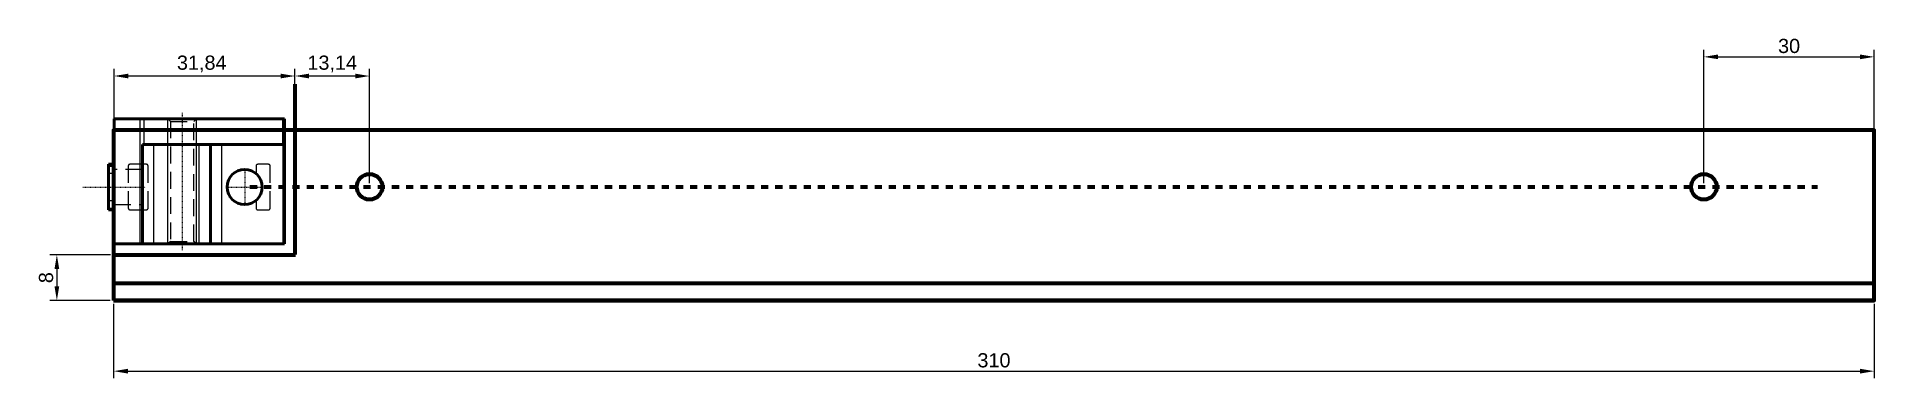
# Model space of a CAD drawing. Header units: millimetres. Extents: x -14 to 310, y -14 to 46.
import ezdxf

# ---------------------------------------------------------------- set-up
doc = ezdxf.new("R2010")
doc.units = ezdxf.units.MM
for name, pattern in [('Center', [1.5, 0.45, -0.5, 0.05, -0.5]), ('DASHED', [19.05, 12.7, -6.35]), ('JIS_02_1.2', [2.5, 1.25, -1.25])]:
    doc.linetypes.add(name, pattern=pattern)
for name, color, linetype, lineweight in [('AM_4', 3, 'Continuous', 25), ('center', 4, 'Center', 25), ('hidden', 3, 'DASHED', 25), ('thread', 3, 'Continuous', 25), ('vis', 1, 'Continuous', 50)]:
    doc.layers.add(name, color=color, linetype=linetype, lineweight=lineweight)
doc.styles.get("Standard").update_dxf_attribs({"font": 'arial.ttf'})
doc.dimstyles.new('ISO-25', dxfattribs={"dimtxt": 2.5, "dimasz": 2.5, "dimexe": 1.25, "dimexo": 0.625, "dimtad": 1, "dimtxsty": 'Standard', "dimcen": 2.5, "dimadec": 0, "dimazin": 0, "dimtfac": 1, "dimtmove": 0, "dimatfit": 3, "dimfxl": 1, "dimarcsym": 0})

# ---------------------------------------------------------------- blocks, each defined once
blk = doc.blocks.new('*D9')
at = {"color": 0, "lineweight": -2, "transparency": 16777216}
for p, q in [((280, 20.62), (280, 44.14)), ((282.5, 42.89), (307.5, 42.89)), ((310, 20.62), (310, 44.14))]:
    blk.add_line(p, q, dxfattribs=at)
at = {"color": 0, "lineweight": 100, "transparency": 16777216}
for points in [[(282.5, 43.31), (282.5, 42.48), (280, 42.89)], [(307.5, 43.31), (307.5, 42.48), (310, 42.89)]]:
    blk.add_solid(points, dxfattribs=at)
at = {"layer": 'Defpoints', "color": 0, "lineweight": 100, "transparency": 16777216}
for p in [(310, 42.89), (280, 20), (310, 20)]:
    blk.add_point(p, dxfattribs=at)
at = {"color": 0, "lineweight": 100, "transparency": 16777216, "insert": (295, 44.8), "char_height": 2.5, "attachment_point": 5}
blk.add_mtext('30', dxfattribs=at)
blk = doc.blocks.new('3_HBLFSL6_C__0_in_HBLFSL6_C_900')
at = {"layer": 'AM_4', "ltscale": 0.233599}
for p, q in [((50, 83.71), (45.5, 83.71)), ((67.5, 73), (50, 73)), ((67.5, 69), (50, 69)), ((50, 59.29), (45.5, 59.29)), ((67.5, 58.59), (45.5, 58.59)), ((67.5, 61), (50, 61)), ((53.8, 53), (53.8, 54)), ((61.2, 53), (61.2, 54))]:
    blk.add_line(p, q, dxfattribs=at)
at = {"layer": 'center', "ltscale": 0.233599}
for p, q in [((57.5, 73.75), (57.5, 80.25)), ((54.24, 77), (60.76, 77)), ((44.4, 66), (68.6, 66)), ((57.5, 48.5), (57.5, 59.5))]:
    blk.add_line(p, q, dxfattribs=at)
at = {"layer": 'hidden', "ltscale": 0.233599}
for p, q in [((53.5, 81.2), (53.5, 79.3)), ((61.2, 81.5), (53.8, 81.5)), ((61.5, 79.3), (61.5, 81.2)), ((53.8, 79), (55.13, 79)), ((59.87, 79), (61.2, 79)), ((45.93, 68.07), (45.5, 68.5)), ((67.07, 68.07), (45.93, 68.07)), ((45.93, 63.93), (45.93, 68.07)), ((67.5, 68.5), (67.07, 68.07)), ((67.07, 63.93), (67.07, 68.07)), ((45.5, 63.5), (45.93, 63.93)), ((45.93, 63.93), (67.07, 63.93)), ((67.07, 63.93), (67.5, 63.5)), ((53.5, 59.7), (53.5, 56.8)), ((61.2, 60), (53.8, 60)), ((54.4, 59), (54.4, 54)), ((60.6, 54), (60.6, 59)), ((61.5, 56.8), (61.5, 59.7)), ((53.8, 56.5), (61.2, 56.5)), ((55.13, 54), (55.13, 53)), ((59.87, 53), (59.87, 54))]:
    blk.add_line(p, q, dxfattribs=at)
for centre, start, end in [((53.8, 81.2), 90, 180), ((61.2, 81.2), 0, 90), ((53.8, 79.3), 180, 270), ((61.2, 79.3), 270, 360), ((53.8, 59.7), 90, 180), ((61.2, 59.7), 0, 90), ((53.8, 56.8), 180, 270), ((61.2, 56.8), 270, 360)]:
    blk.add_arc(centre, 0.3, start, end, dxfattribs=at)
at = {"layer": 'thread', "ltscale": 0.233599}
for p, q in [((67.5, 68.5), (45.5, 68.5)), ((67.5, 63.5), (45.5, 63.5))]:
    blk.add_line(p, q, dxfattribs=at)
at = {"layer": 'vis', "ltscale": 0.233599}
for p, q in [((67.5, 84), (45.5, 84)), ((45.5, 84), (45.5, 54)), ((67.5, 83.91), (50, 83.91)), ((50, 83.91), (50, 59)), ((67.5, 84), (67.5, 54)), ((67.5, 71), (50, 71)), ((50, 59), (67.5, 59)), ((67.5, 54), (45.5, 54)), ((53.5, 53), (53.5, 54)), ((53.5, 53), (61.5, 53)), ((61.5, 53), (61.5, 54))]:
    blk.add_line(p, q, dxfattribs=at)
blk.add_circle((57.5, 77), 3.1, dxfattribs=at)
blk = doc.blocks.new('*D13')
at = {"color": 0, "lineweight": -2, "transparency": 16777216}
for p, q in [((-0.56, 8), (-11.25, 8)), ((-10, 5.5), (-10, 2.5)), ((-0.63, 0), (-11.25, 0))]:
    blk.add_line(p, q, dxfattribs=at)
at = {"color": 0, "lineweight": 100, "transparency": 16777216}
for points in [[(-10.42, 5.5), (-9.58, 5.5), (-10, 8)], [(-10.42, 2.5), (-9.58, 2.5), (-10, 0)]]:
    blk.add_solid(points, dxfattribs=at)
at = {"layer": 'Defpoints', "color": 0, "lineweight": 100, "transparency": 16777216}
for p in [(0.07, 8), (0, 0), (-10, 0)]:
    blk.add_point(p, dxfattribs=at)
at = {"color": 0, "lineweight": 100, "transparency": 16777216, "insert": (-11.9, 4), "char_height": 2.5, "attachment_point": 5, "rotation": 90}
blk.add_mtext('8', dxfattribs=at)
blk = doc.blocks.new('*D14')
at = {"color": 0, "lineweight": -2, "transparency": 16777216}
for p, q in [((0.07, 30.62), (0.07, 40.77)), ((29.41, 39.52), (2.57, 39.52)), ((31.91, 38.69), (31.91, 40.77))]:
    blk.add_line(p, q, dxfattribs=at)
at = {"color": 0, "lineweight": 100, "transparency": 16777216}
for points in [[(2.57, 39.93), (2.57, 39.1), (0.07, 39.52)], [(29.41, 39.93), (29.41, 39.1), (31.91, 39.52)]]:
    blk.add_solid(points, dxfattribs=at)
at = {"layer": 'Defpoints', "color": 0, "lineweight": 100, "transparency": 16777216}
for p in [(0.07, 39.52), (31.91, 38.06), (0.07, 30)]:
    blk.add_point(p, dxfattribs=at)
at = {"color": 0, "lineweight": 100, "transparency": 16777216, "insert": (15.51, 41.64), "char_height": 2.5, "attachment_point": 5}
blk.add_mtext('31,84', dxfattribs=at)
blk = doc.blocks.new('*D15')
at = {"color": 0, "lineweight": -2, "transparency": 16777216}
for p, q in [((31.91, 20.62), (31.91, 40.77)), ((42.55, 39.52), (34.41, 39.52)), ((45.05, 20.62), (45.05, 40.77))]:
    blk.add_line(p, q, dxfattribs=at)
at = {"color": 0, "lineweight": 100, "transparency": 16777216}
for points in [[(34.41, 39.93), (34.41, 39.1), (31.91, 39.52)], [(42.55, 39.93), (42.55, 39.1), (45.05, 39.52)]]:
    blk.add_solid(points, dxfattribs=at)
at = {"layer": 'Defpoints', "color": 0, "lineweight": 100, "transparency": 16777216}
for p in [(31.91, 39.52), (31.91, 20), (45.05, 20)]:
    blk.add_point(p, dxfattribs=at)
at = {"color": 0, "lineweight": 100, "transparency": 16777216, "insert": (38.48, 41.64), "char_height": 2.5, "attachment_point": 5}
blk.add_mtext('13,14', dxfattribs=at)
blk = doc.blocks.new('*D16')
at = {"color": 0, "lineweight": -2, "transparency": 16777216}
for p, q in [((0, -0.62), (0, -13.72)), ((310, -0.62), (310, -13.72)), ((2.5, -12.47), (307.5, -12.47))]:
    blk.add_line(p, q, dxfattribs=at)
at = {"color": 0, "lineweight": 100, "transparency": 16777216}
for points in [[(2.5, -12.05), (2.5, -12.89), (0, -12.47)], [(307.5, -12.05), (307.5, -12.89), (310, -12.47)]]:
    blk.add_solid(points, dxfattribs=at)
at = {"layer": 'Defpoints', "color": 0, "lineweight": 100, "transparency": 16777216}
for p in [(0, 0), (310, 0), (310, -12.47)]:
    blk.add_point(p, dxfattribs=at)
at = {"color": 0, "lineweight": 100, "transparency": 16777216, "insert": (155, -10.57), "char_height": 2.5, "attachment_point": 5}
blk.add_mtext('310', dxfattribs=at)

msp = doc.modelspace()

# ---------------------------------------------------------------- linework, layer by layer
at = {"lineweight": 100}
for p, q in [((31.911, 38.061), (31.911, 8.061)), ((0.068, 8), (32, 8)), ((0, 3), (310, 3))]:
    msp.add_line(p, q, dxfattribs=at)
at = {"linetype": 'JIS_02_1.2', "lineweight": 100}
msp.add_line((24, 20), (300, 20), dxfattribs=at)
at = {"lineweight": 100}
for points in [[(0, 0), (310, 0), (310, 30), (0, 30)], [(0, 0), (310, 0), (310, 0), (0, 0)], [(0, 0), (310, 0), (310, 0), (0, 0)]]:
    msp.add_lwpolyline(points, close=True, dxfattribs=at)
for centre in [(45.054, 20), (280, 20)]:
    msp.add_circle(centre, 2.25, dxfattribs=at)

# ---------------------------------------------------------------- block references
at = {"rotation": 270}
msp.add_blockref('3_HBLFSL6_C__0_in_HBLFSL6_C_900', (-53.932, 77.461), dxfattribs=at)

# ---------------------------------------------------------------- dimensions: what is measured, and where the dimension line sits
at = {"lineweight": 100}
for base, p1, p2, picture, middle in [((310, 42.894), (280, 20), (310, 20), '*D9', (295, 44.796)), ((31.911, 39.515), (45.054, 20), (31.911, 20), '*D15', (38.482, 41.643)), ((310, -12.472), (0, 0), (310, 0), '*D16', (155, -10.569))]:
    dim = msp.add_linear_dim(base=base, p1=p1, p2=p2, dimstyle='ISO-25', dxfattribs=at)
    dim.commit()
    dim.dimension.update_dxf_attribs({"geometry": picture, "text_midpoint": middle})
dim = msp.add_linear_dim(base=(0.068, 39.515), p1=(31.911, 38.061), p2=(0.068, 30), dimstyle='ISO-25', dxfattribs=at)
dim.commit()
dim.dimension.update_dxf_attribs({"geometry": '*D14', "text_midpoint": (15.511, 39.515), "dimtype": 160})
dim = msp.add_linear_dim(base=(-10, 0), p1=(0.068, 8), p2=(0, 0), angle=90, dimstyle='ISO-25', dxfattribs=at)
dim.commit()
dim.dimension.update_dxf_attribs({"geometry": '*D13', "text_midpoint": (-11.901, 4)})

doc.saveas('drawing.dxf')
